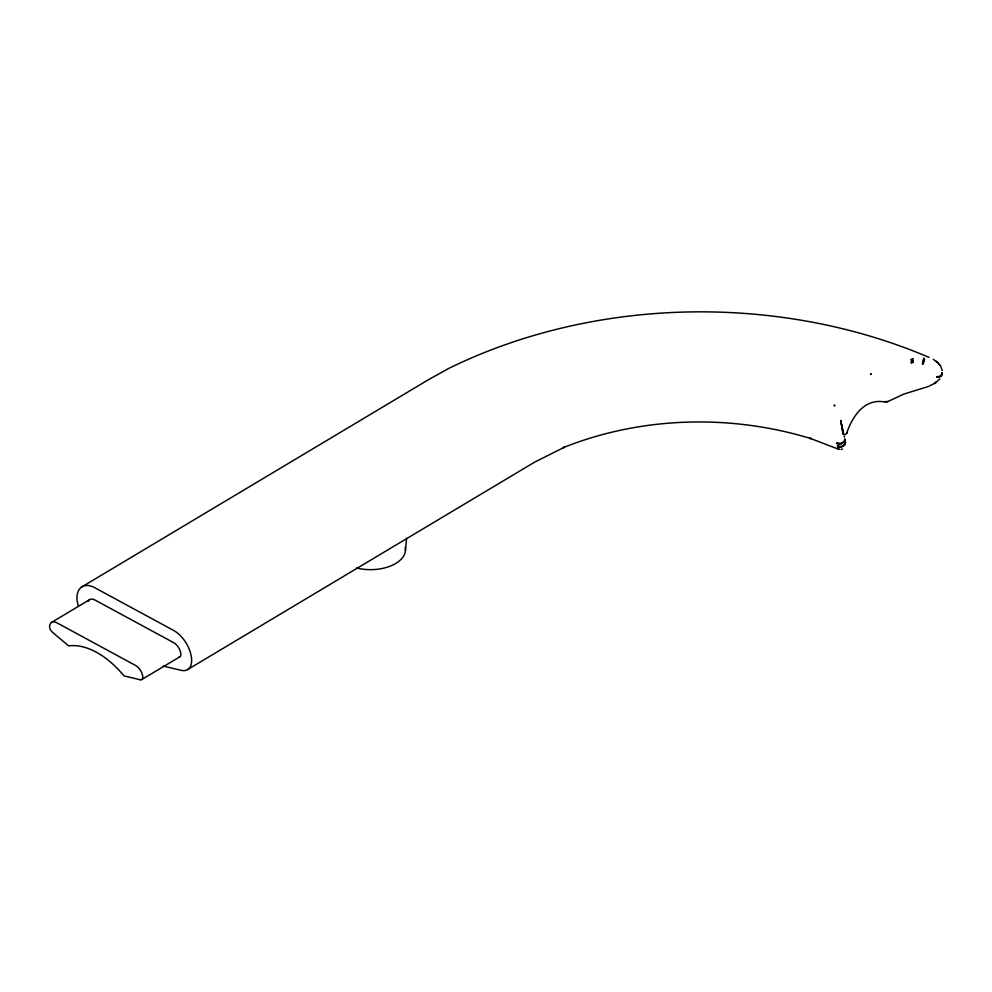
<?xml version="1.0" encoding="UTF-8"?>
<svg xmlns="http://www.w3.org/2000/svg" width="992" height="992" viewBox="0 0 992 992"><rect width="100%" height="100%" fill="white"/><g stroke="black" fill="none" stroke-linecap="round" stroke-linejoin="round"><path stroke-width="1.49" d="M923.763 358.434L922.374 363.952L923.316 363.618L924.445 359.166L923.763 358.434L924.445 359.166L923.713 359.042L924.358 359.811L923.626 359.687L924.234 360.48L923.515 360.344L924.098 361.15L923.391 361.014L923.093 364.126M845.42 442.643L844.725 444.887L842.22 446.722L837.459 446.028L840.596 447.032L843.609 445.706L845.06 444.007L845.234 441.279L844.725 444.887L841.377 446.66M405.443 550.597L406.584 538.408M844.366 437.174L844.192 436.046M936.832 376.972L941.21 375.968L941.904 372.682L941.135 376.216L936.832 376.972C940.453 377.456 943.107 375.46 941.842 372.942M834.384 405.74L834.557 405.083M847.329 432.586L846.598 433.43C852.116 416.739 864.466 397.73 885.174 402.07L885.286 401.425L885.496 402.095M939.883 378.932L934.7 383.296L929.008 386.21M846.486 433.554L844.849 434.88M840.856 443.684L844.192 441.651L844.886 439.171L844.651 441.428L841.662 443.474C827.179 443.002 848.966 444.118 837.67 443.672L836.95 443.188M887.902 401.388L885.385 401.946M81.406 587.165L428.358 379.762L448.781 368.404C596.155 296.124 780.394 293.868 928.983 357.356M51.386 622.505L89.478 599.738M141.769 679.545L179.862 656.778M187.525 669.625L534.477 462.222L564.622 447.094L563.096 447.69C641.415 416.342 730.707 413.999 811.171 438.675L809.819 438.191L838.265 449.128M887.096 401.921L903.799 394.084L928.004 386.632M842.506 449.041L841.042 449.463M836.988 443.449L837.62 443.399M837.496 446.288L840.596 447.032M163.234 666.091L181.214 670.344A19.939 11.706 59.1 0 0 191.605 659.122A24.924 14.644 59.1 0 0 173.476 630.354L94.6 587.624A24.924 14.644 59.1 0 0 76.954 597.023A19.939 11.706 59.1 0 0 78.43 605.988M834.904 405.728L834.198 405.406M933.311 359.352L938.655 363.37L936.262 361.249M940.428 365.602L942.301 370.562M843.857 444.714L844.118 445.358L843.994 444.49M843.733 434.074L840.757 420.534L843.274 434.335M844.886 439.171L844.242 441.936L841.6 443.164M845.234 441.279L845.42 442.159M843.138 434.136L840.832 421.005M405.22 547.262A34.584 19.691 -0.7 0 1 391.356 565.676A34.584 19.691 -0.7 0 1 356.525 567.994M178.858 657.026A4.985 2.926 59.1 0 0 180.879 654.15A9.97 5.853 59.1 0 0 173.637 642.642L94.761 599.924A9.97 5.853 59.1 0 0 88.214 601.326M838.389 448.954L839.058 449.128L838.389 448.954M936.46 382.118L934.414 383.47L936.46 382.118M871.013 374.195L870.616 373.674L871.013 374.195M913 358.856L911.078 359.699L913 358.856M913.111 360.58L911.239 361.373L913.111 360.58M913.124 362.229L911.301 362.886L913.124 362.229M140.194 679.731L124 675.899A74.896 43.995 59.1 0 0 68.622 645.904L52.303 632.127A4.985 2.926 59.1 0 1 49.6 626.448A9.97 5.853 59.1 0 1 56.656 622.691L135.532 665.421A9.97 5.853 59.1 0 1 142.786 676.928A4.985 2.926 59.1 0 1 140.194 679.731M939.697 364.907L938.99 364.436L939.697 364.907M838.426 447.789L837.682 447.206L838.426 447.789M845.444 442.866L845.395 441.948L845.444 442.866"/></g></svg>
